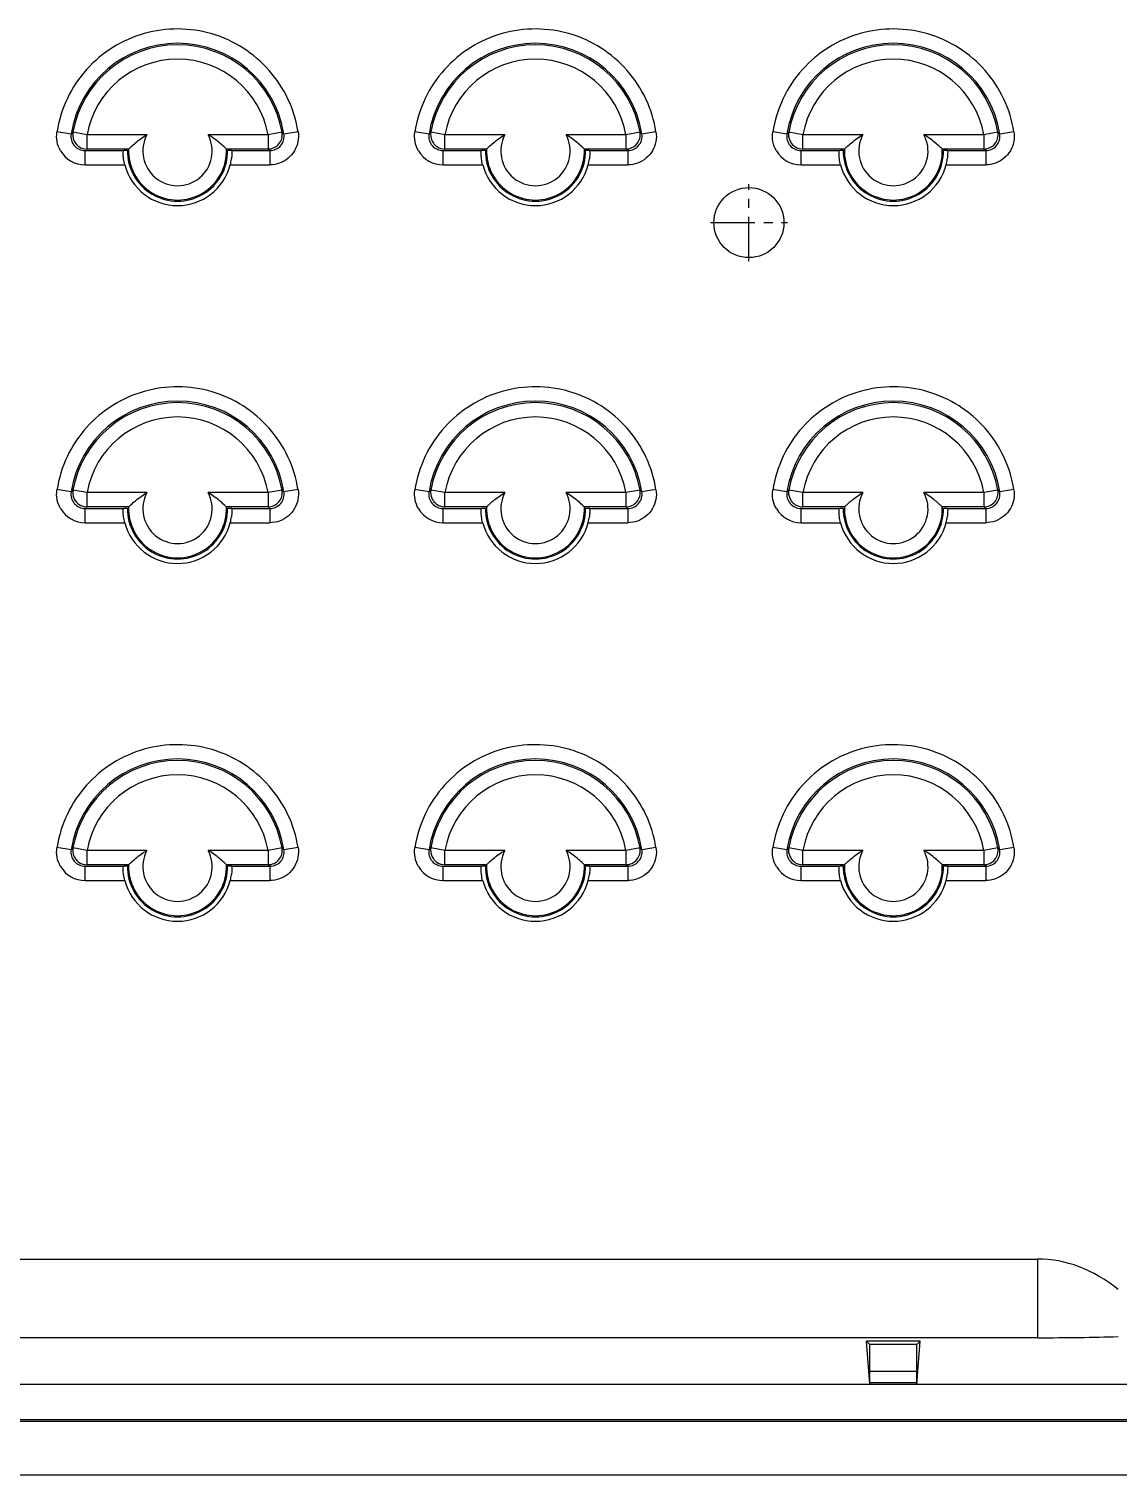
# Model space of a CAD drawing. Header units: millimetres. Extents: x 2151 to 2806, y 681 to 1136.
# Drawn here: x 2661.31 to 2691.74, y 797.6 to 838.01 of the extents above; entities that cross this region are included whole.
import ezdxf

# ---------------------------------------------------------------- set-up
doc = ezdxf.new("R2010")
doc.units = ezdxf.units.MM
doc.linetypes.add('CENTER', pattern=[50.8, 31.75, -6.35, 6.35, -6.35])

msp = doc.modelspace()

# ---------------------------------------------------------------- linework, layer by layer
at = {"color": 7, "linetype": 'Continuous'}
for p, q in [((2662.489, 835.072), (2662.094, 835.136)), ((2662.934, 835.052), (2662.541, 835.123)), ((2664.608, 835.052), (2662.934, 835.052)), ((2662.934, 834.652), (2662.934, 835.052)), ((2667.99, 835.052), (2666.317, 835.052)), ((2668.385, 835.123), (2667.991, 835.052)), ((2667.991, 835.052), (2667.991, 834.652)), ((2668.831, 835.136), (2668.437, 835.072)), ((2672.489, 835.072), (2672.094, 835.136)), ((2672.934, 835.052), (2672.541, 835.123)), ((2674.608, 835.052), (2672.934, 835.052)), ((2672.934, 834.652), (2672.934, 835.052)), ((2677.99, 835.052), (2676.317, 835.052)), ((2678.385, 835.123), (2677.991, 835.052)), ((2677.991, 835.052), (2677.991, 834.652)), ((2678.831, 835.136), (2678.437, 835.072)), ((2682.489, 835.072), (2682.094, 835.136)), ((2682.934, 835.052), (2682.541, 835.123)), ((2684.608, 835.052), (2682.934, 835.052)), ((2682.934, 834.652), (2682.934, 835.052)), ((2687.99, 835.052), (2686.317, 835.052)), ((2688.385, 835.123), (2687.991, 835.052)), ((2687.991, 835.052), (2687.991, 834.652)), ((2688.831, 835.136), (2688.437, 835.072)), ((2662.883, 834.609), (2663.952, 834.609)), ((2662.883, 834.21), (2662.883, 834.609)), ((2664.096, 834.652), (2662.934, 834.652)), ((2663.963, 834.62), (2664.063, 834.62)), ((2667.991, 834.652), (2666.83, 834.652)), ((2666.862, 834.62), (2666.962, 834.62)), ((2666.974, 834.609), (2668.042, 834.609)), ((2668.042, 834.609), (2668.042, 834.21)), ((2672.883, 834.609), (2673.952, 834.609)), ((2672.883, 834.21), (2672.883, 834.609)), ((2674.096, 834.652), (2672.934, 834.652)), ((2673.963, 834.62), (2674.063, 834.62)), ((2677.991, 834.652), (2676.83, 834.652)), ((2676.862, 834.62), (2676.962, 834.62)), ((2676.974, 834.609), (2678.042, 834.609)), ((2678.042, 834.609), (2678.042, 834.21)), ((2682.883, 834.609), (2683.952, 834.609)), ((2682.883, 834.21), (2682.883, 834.609)), ((2684.096, 834.652), (2682.934, 834.652)), ((2683.963, 834.62), (2684.063, 834.62)), ((2687.991, 834.652), (2686.83, 834.652)), ((2686.862, 834.62), (2686.962, 834.62)), ((2686.974, 834.609), (2688.042, 834.609)), ((2688.042, 834.609), (2688.042, 834.21)), ((2662.883, 834.21), (2663.988, 834.21)), ((2666.937, 834.21), (2668.042, 834.21)), ((2672.883, 834.21), (2673.988, 834.21)), ((2676.937, 834.21), (2678.042, 834.21)), ((2682.883, 834.21), (2683.988, 834.21)), ((2686.937, 834.21), (2688.042, 834.21)), ((2662.489, 825.072), (2662.094, 825.136)), ((2662.934, 825.052), (2662.541, 825.123)), ((2664.608, 825.052), (2662.934, 825.052)), ((2662.934, 824.652), (2662.934, 825.052)), ((2667.99, 825.052), (2666.317, 825.052)), ((2668.385, 825.123), (2667.991, 825.052)), ((2667.991, 825.052), (2667.991, 824.652)), ((2668.831, 825.136), (2668.437, 825.072)), ((2672.489, 825.072), (2672.094, 825.136)), ((2672.934, 825.052), (2672.541, 825.123)), ((2674.608, 825.052), (2672.934, 825.052)), ((2672.934, 824.652), (2672.934, 825.052)), ((2677.99, 825.052), (2676.317, 825.052)), ((2678.385, 825.123), (2677.991, 825.052)), ((2677.991, 825.052), (2677.991, 824.652)), ((2678.831, 825.136), (2678.437, 825.072)), ((2682.489, 825.072), (2682.094, 825.136)), ((2682.934, 825.052), (2682.541, 825.123)), ((2684.608, 825.052), (2682.934, 825.052)), ((2682.934, 824.652), (2682.934, 825.052)), ((2687.99, 825.052), (2686.317, 825.052)), ((2688.385, 825.123), (2687.991, 825.052)), ((2687.991, 825.052), (2687.991, 824.652)), ((2688.831, 825.136), (2688.437, 825.072)), ((2662.883, 824.609), (2663.952, 824.609)), ((2662.883, 824.21), (2662.883, 824.609)), ((2664.096, 824.652), (2662.934, 824.652)), ((2663.963, 824.62), (2664.063, 824.62)), ((2667.991, 824.652), (2666.83, 824.652)), ((2666.862, 824.62), (2666.962, 824.62)), ((2666.974, 824.609), (2668.042, 824.609)), ((2668.042, 824.609), (2668.042, 824.21)), ((2672.883, 824.609), (2673.952, 824.609)), ((2672.883, 824.21), (2672.883, 824.609)), ((2674.096, 824.652), (2672.934, 824.652)), ((2673.963, 824.62), (2674.063, 824.62)), ((2677.991, 824.652), (2676.83, 824.652)), ((2676.862, 824.62), (2676.962, 824.62)), ((2676.974, 824.609), (2678.042, 824.609)), ((2678.042, 824.609), (2678.042, 824.21)), ((2682.883, 824.609), (2683.952, 824.609)), ((2682.883, 824.21), (2682.883, 824.609)), ((2684.096, 824.652), (2682.934, 824.652)), ((2683.963, 824.62), (2684.063, 824.62)), ((2687.991, 824.652), (2686.83, 824.652)), ((2686.862, 824.62), (2686.962, 824.62)), ((2686.974, 824.609), (2688.042, 824.609)), ((2688.042, 824.609), (2688.042, 824.21)), ((2662.883, 824.21), (2663.988, 824.21)), ((2666.937, 824.21), (2668.042, 824.21)), ((2672.883, 824.21), (2673.988, 824.21)), ((2676.937, 824.21), (2678.042, 824.21)), ((2682.883, 824.21), (2683.988, 824.21)), ((2686.937, 824.21), (2688.042, 824.21)), ((2662.489, 815.072), (2662.094, 815.136)), ((2668.831, 815.136), (2668.437, 815.072)), ((2672.489, 815.072), (2672.094, 815.136)), ((2678.831, 815.136), (2678.437, 815.072)), ((2682.489, 815.072), (2682.094, 815.136)), ((2688.831, 815.136), (2688.437, 815.072)), ((2662.934, 815.052), (2662.541, 815.123)), ((2664.608, 815.052), (2662.934, 815.052)), ((2662.934, 814.652), (2662.934, 815.052)), ((2667.99, 815.052), (2666.317, 815.052)), ((2668.385, 815.123), (2667.991, 815.052)), ((2667.991, 815.052), (2667.991, 814.652)), ((2672.934, 815.052), (2672.541, 815.123)), ((2674.608, 815.052), (2672.934, 815.052)), ((2672.934, 814.652), (2672.934, 815.052)), ((2677.99, 815.052), (2676.317, 815.052)), ((2678.385, 815.123), (2677.991, 815.052)), ((2677.991, 815.052), (2677.991, 814.652)), ((2682.934, 815.052), (2682.541, 815.123)), ((2684.608, 815.052), (2682.934, 815.052)), ((2682.934, 814.652), (2682.934, 815.052)), ((2687.99, 815.052), (2686.317, 815.052)), ((2688.385, 815.123), (2687.991, 815.052)), ((2687.991, 815.052), (2687.991, 814.652)), ((2662.883, 814.609), (2663.952, 814.609)), ((2662.883, 814.21), (2662.883, 814.609)), ((2664.096, 814.652), (2662.934, 814.652)), ((2663.963, 814.62), (2664.063, 814.62)), ((2667.991, 814.652), (2666.83, 814.652)), ((2666.862, 814.62), (2666.962, 814.62)), ((2666.974, 814.609), (2668.042, 814.609)), ((2668.042, 814.609), (2668.042, 814.21)), ((2672.883, 814.609), (2673.952, 814.609)), ((2672.883, 814.21), (2672.883, 814.609)), ((2674.096, 814.652), (2672.934, 814.652)), ((2673.963, 814.62), (2674.063, 814.62)), ((2677.991, 814.652), (2676.83, 814.652)), ((2676.862, 814.62), (2676.962, 814.62)), ((2676.974, 814.609), (2678.042, 814.609)), ((2678.042, 814.609), (2678.042, 814.21)), ((2682.883, 814.609), (2683.952, 814.609)), ((2682.883, 814.21), (2682.883, 814.609)), ((2684.096, 814.652), (2682.934, 814.652)), ((2683.963, 814.62), (2684.063, 814.62)), ((2687.991, 814.652), (2686.83, 814.652)), ((2686.862, 814.62), (2686.962, 814.62)), ((2686.974, 814.609), (2688.042, 814.609)), ((2688.042, 814.609), (2688.042, 814.21)), ((2662.883, 814.21), (2663.988, 814.21)), ((2666.937, 814.21), (2668.042, 814.21)), ((2672.883, 814.21), (2673.988, 814.21)), ((2676.937, 814.21), (2678.042, 814.21)), ((2682.883, 814.21), (2683.988, 814.21)), ((2686.937, 814.21), (2688.042, 814.21)), ((2644.013, 803.633), (2689.491, 803.633)), ((2689.491, 803.633), (2689.491, 801.435)), ((2689.491, 801.435), (2644.957, 801.435)), ((2686.212, 801.335), (2684.713, 801.338)), ((2684.806, 801.244), (2684.713, 801.338)), ((2684.803, 800.138), (2684.713, 801.338)), ((2684.805, 800.182), (2684.806, 801.244)), ((2686.12, 801.242), (2684.806, 801.244)), ((2686.12, 801.242), (2686.212, 801.335)), ((2686.12, 800.182), (2686.12, 801.242)), ((2686.123, 800.138), (2686.212, 801.335)), ((2684.805, 800.182), (2684.803, 800.138)), ((2684.805, 800.182), (2686.12, 800.182)), ((2684.806, 800.498), (2686.12, 800.498)), ((2686.12, 800.182), (2686.123, 800.138)), ((2644.86, 800.138), (2707.427, 800.138)), ((2707.467, 799.097), (2584.963, 799.097)), ((2707.467, 799.138), (2585.003, 799.138)), ((2707.47, 797.596), (2583.463, 797.596))]:
    msp.add_line(p, q, dxfattribs=at)
at = {"color": 1, "linetype": 'CENTER', "ltscale": 0.039162}
for p, q in [((2681.427, 831.519), (2681.427, 833.673)), ((2680.35, 832.596), (2682.504, 832.596))]:
    msp.add_line(p, q, dxfattribs=at)
at = {"color": 7, "linetype": 'Continuous'}
msp.add_circle((2681.427, 832.596), 0.979, dxfattribs=at)
for centre, radius, start, end in [((2665.463, 834.596), 3.012, 9.1024, 170.8976), ((2665.463, 834.596), 2.969, 10.2257, 169.7742), ((2675.463, 834.596), 3.012, 9.1024, 170.8976), ((2675.463, 834.596), 2.969, 10.2257, 169.7742), ((2685.463, 834.596), 3.012, 9.1024, 170.8976), ((2685.463, 834.596), 2.969, 10.2257, 169.7742), ((2665.463, 834.596), 2.569, 10.2285, 169.7732), ((2675.463, 834.596), 2.569, 10.2285, 169.7732), ((2685.463, 834.596), 2.569, 10.2285, 169.7732), ((2662.882, 835.008), 0.399, 170.8764, 270.1536), ((2667.946, 829.504), 7.797, 133.8922, 134.426), ((2665.463, 834.596), 0.968, 151.8984, 28.1016), ((2667.99, 835.053), 0.4, 270.104, 10.1219), ((2668.043, 835.008), 0.399, 269.8554, 9.2464), ((2663.102, 829.63), 7.621, 45.5706, 46.1167), ((2672.882, 835.008), 0.399, 170.8764, 270.1536), ((2677.946, 829.504), 7.797, 133.8922, 134.426), ((2675.463, 834.596), 0.968, 151.8984, 28.1016), ((2677.99, 835.053), 0.4, 270.104, 10.1219), ((2678.043, 835.008), 0.399, 269.8554, 9.2464), ((2673.102, 829.63), 7.621, 45.5706, 46.1167), ((2682.882, 835.008), 0.399, 170.8764, 270.1536), ((2687.946, 829.504), 7.797, 133.8922, 134.426), ((2685.463, 834.596), 0.968, 151.8984, 28.1016), ((2687.99, 835.053), 0.4, 270.104, 10.1219), ((2688.043, 835.008), 0.399, 269.8554, 9.2464), ((2683.102, 829.63), 7.621, 45.5706, 46.1167), ((2662.884, 835.01), 0.8, 210.5745, 269.9782), ((2665.463, 834.596), 1.4, 178.9995, 1.0005), ((2665.463, 834.596), 1.368, 177.6389, 2.3611), ((2663.995, 831.604), 4.232, 45.2554, 45.4667), ((2663.525, 829.31), 6.963, 49.5552, 50.1022), ((2672.884, 835.01), 0.8, 210.5745, 269.9782), ((2675.463, 834.596), 1.4, 178.9995, 1.0005), ((2675.463, 834.596), 1.368, 177.6389, 2.3611), ((2673.995, 831.604), 4.232, 45.2554, 45.4667), ((2673.525, 829.31), 6.963, 49.5552, 50.1022), ((2682.884, 835.01), 0.8, 210.5745, 269.9782), ((2685.463, 834.596), 1.4, 178.9995, 1.0005), ((2685.463, 834.596), 1.368, 177.6389, 2.3611), ((2683.995, 831.604), 4.232, 45.2554, 45.4667), ((2683.525, 829.31), 6.963, 49.5552, 50.1022), ((2665.463, 834.596), 1.524, 194.6781, 345.3219), ((2665.662, 834.545), 1.319, 345.2528, 352.688), ((2675.463, 834.596), 1.524, 194.6781, 345.3219), ((2675.662, 834.545), 1.319, 345.2528, 352.688), ((2685.463, 834.596), 1.524, 194.6781, 345.3219), ((2685.662, 834.545), 1.319, 345.2528, 352.688), ((2665.463, 824.596), 3.012, 9.1024, 170.8976), ((2665.463, 824.596), 2.969, 10.2257, 169.7742), ((2675.463, 824.596), 3.012, 9.1024, 170.8976), ((2675.463, 824.596), 2.969, 10.2257, 169.7742), ((2685.463, 824.596), 3.012, 9.1024, 170.8976), ((2685.463, 824.596), 2.969, 10.2257, 169.7742), ((2665.463, 824.596), 2.569, 10.2285, 169.7732), ((2675.463, 824.596), 2.569, 10.2285, 169.7732), ((2685.463, 824.596), 2.569, 10.2285, 169.7732), ((2662.882, 825.008), 0.399, 170.8764, 270.1536), ((2667.946, 819.504), 7.797, 133.8922, 134.426), ((2665.463, 824.596), 0.968, 151.8984, 28.1016), ((2667.99, 825.053), 0.4, 270.104, 10.1219), ((2668.043, 825.008), 0.399, 269.8554, 9.2464), ((2663.102, 819.63), 7.621, 45.5706, 46.1167), ((2672.882, 825.008), 0.399, 170.8764, 270.1536), ((2677.946, 819.504), 7.797, 133.8922, 134.426), ((2675.463, 824.596), 0.968, 151.8984, 28.1016), ((2677.99, 825.053), 0.4, 270.104, 10.1219), ((2678.043, 825.008), 0.399, 269.8554, 9.2464), ((2673.102, 819.63), 7.621, 45.5706, 46.1167), ((2682.882, 825.008), 0.399, 170.8764, 270.1536), ((2687.946, 819.504), 7.797, 133.8922, 134.426), ((2685.463, 824.596), 0.968, 151.8984, 28.1016), ((2687.99, 825.053), 0.4, 270.104, 10.1219), ((2688.043, 825.008), 0.399, 269.8554, 9.2464), ((2683.102, 819.63), 7.621, 45.5706, 46.1167), ((2662.884, 825.01), 0.8, 210.5745, 269.9782), ((2665.463, 824.596), 1.4, 178.9995, 1.0005), ((2665.463, 824.596), 1.368, 177.6389, 2.3611), ((2663.995, 821.604), 4.232, 45.2554, 45.4667), ((2663.525, 819.31), 6.963, 49.5552, 50.1022), ((2672.884, 825.01), 0.8, 210.5745, 269.9782), ((2675.463, 824.596), 1.4, 178.9995, 1.0005), ((2675.463, 824.596), 1.368, 177.6389, 2.3611), ((2673.995, 821.604), 4.232, 45.2554, 45.4667), ((2673.525, 819.31), 6.963, 49.5552, 50.1022), ((2682.884, 825.01), 0.8, 210.5745, 269.9782), ((2685.463, 824.596), 1.4, 178.9995, 1.0005), ((2685.463, 824.596), 1.368, 177.6389, 2.3611), ((2683.995, 821.604), 4.232, 45.2554, 45.4667), ((2683.525, 819.31), 6.963, 49.5552, 50.1022), ((2665.463, 824.596), 1.524, 194.6781, 345.3219), ((2665.662, 824.545), 1.319, 345.2528, 352.688), ((2675.463, 824.596), 1.524, 194.6781, 345.3219), ((2675.662, 824.545), 1.319, 345.2528, 352.688), ((2685.463, 824.596), 1.524, 194.6781, 345.3219), ((2685.662, 824.545), 1.319, 345.2528, 352.688), ((2665.463, 814.596), 3.012, 9.1024, 170.8976), ((2665.463, 814.596), 2.969, 10.2257, 169.7742), ((2675.463, 814.596), 3.012, 9.1024, 170.8976), ((2675.463, 814.596), 2.969, 10.2257, 169.7742), ((2685.463, 814.596), 3.012, 9.1024, 170.8976), ((2685.463, 814.596), 2.969, 10.2257, 169.7742), ((2665.463, 814.596), 2.569, 10.2285, 169.7732), ((2675.463, 814.596), 2.569, 10.2285, 169.7732), ((2685.463, 814.596), 2.569, 10.2285, 169.7732), ((2662.882, 815.008), 0.399, 170.8764, 270.1536), ((2667.946, 809.504), 7.797, 133.8922, 134.426), ((2665.463, 814.596), 0.968, 151.8984, 28.1016), ((2667.99, 815.053), 0.4, 270.104, 10.1219), ((2668.043, 815.008), 0.399, 269.8554, 9.2464), ((2663.102, 809.63), 7.621, 45.5706, 46.1167), ((2672.882, 815.008), 0.399, 170.8764, 270.1536), ((2677.946, 809.504), 7.797, 133.8922, 134.426), ((2675.463, 814.596), 0.968, 151.8984, 28.1016), ((2677.99, 815.053), 0.4, 270.104, 10.1219), ((2678.043, 815.008), 0.399, 269.8554, 9.2464), ((2673.102, 809.63), 7.621, 45.5706, 46.1167), ((2682.882, 815.008), 0.399, 170.8764, 270.1536), ((2687.946, 809.504), 7.797, 133.8922, 134.426), ((2685.463, 814.596), 0.968, 151.8984, 28.1016), ((2687.99, 815.053), 0.4, 270.104, 10.1219), ((2688.043, 815.008), 0.399, 269.8554, 9.2464), ((2683.102, 809.63), 7.621, 45.5706, 46.1167), ((2662.884, 815.01), 0.8, 210.5745, 269.9782), ((2665.463, 814.596), 1.4, 178.9995, 1.0005), ((2665.463, 814.596), 1.368, 177.6389, 2.3611), ((2665.662, 814.545), 1.319, 345.2528, 352.688), ((2663.995, 811.604), 4.232, 45.2554, 45.4667), ((2663.525, 809.31), 6.963, 49.5552, 50.1022), ((2672.884, 815.01), 0.8, 210.5745, 269.9782), ((2675.463, 814.596), 1.4, 178.9995, 1.0005), ((2675.463, 814.596), 1.368, 177.6389, 2.3611), ((2675.662, 814.545), 1.319, 345.2528, 352.688), ((2673.995, 811.604), 4.232, 45.2554, 45.4667), ((2673.525, 809.31), 6.963, 49.5552, 50.1022), ((2682.884, 815.01), 0.8, 210.5745, 269.9782), ((2685.463, 814.596), 1.4, 178.9995, 1.0005), ((2685.463, 814.596), 1.368, 177.6389, 2.3611), ((2685.662, 814.545), 1.319, 345.2528, 352.688), ((2683.995, 811.604), 4.232, 45.2554, 45.4667), ((2683.525, 809.31), 6.963, 49.5552, 50.1022), ((2665.463, 814.596), 1.524, 194.6781, 345.3219), ((2675.463, 814.596), 1.524, 194.6781, 345.3219), ((2685.463, 814.596), 1.524, 194.6781, 345.3219)]:
    msp.add_arc(centre, radius, start, end, dxfattribs=at)
for centre, major_axis, ratio, start_param, end_param in [((2689.491, 797.269), (0, 6.364), 0.707107, -0.523599, 0), ((2689.491, 801.665), (4.5, 0), 0.051172, -1.570796, -1.047198)]:
    msp.add_ellipse(centre, major_axis=major_axis, ratio=ratio, start_param=start_param, end_param=end_param, dxfattribs=at)
for points, start_tangent, end_tangent in [([(2668.831, 835.133), (2668.549, 836.05), (2668.024, 836.85), (2667.297, 837.472), (2666.426, 837.869), (2665.479, 838.007), (2664.531, 837.878), (2663.656, 837.49), (2662.924, 836.875), (2662.385, 836.069), (2662.094, 835.121)], (-0.1582, 0.987407), (-0.1582, -0.987407)), ([(2678.831, 835.133), (2678.549, 836.05), (2678.024, 836.85), (2677.297, 837.472), (2676.426, 837.869), (2675.479, 838.007), (2674.531, 837.878), (2673.656, 837.49), (2672.924, 836.875), (2672.385, 836.069), (2672.094, 835.121)], (-0.1582, 0.987407), (-0.1582, -0.987407)), ([(2688.831, 835.133), (2688.549, 836.05), (2688.024, 836.85), (2687.297, 837.472), (2686.426, 837.869), (2685.479, 838.007), (2684.531, 837.878), (2683.656, 837.49), (2682.924, 836.875), (2682.385, 836.069), (2682.094, 835.121)], (-0.1582, 0.987407), (-0.1582, -0.987407)), ([(2662.195, 834.603), (2662.098, 834.86), (2662.094, 835.121)], (-0.508458, 0.861087), (0.158023, 0.987435)), ([(2662.541, 835.123), (2662.567, 834.895), (2662.628, 834.796)], (-0.179302, -0.983794), (0.641293, -0.767296)), ([(2664.096, 834.652), (2664.161, 834.713), (2664.29, 834.826), (2664.446, 834.945), (2664.608, 835.052)], (0.721525, 0.692388), (0.857623, 0.514278)), ([(2666.83, 834.652), (2666.764, 834.713), (2666.635, 834.826), (2666.479, 834.945), (2666.317, 835.052)], (-0.721525, 0.692388), (-0.857623, 0.514278)), ([(2668.831, 835.133), (2668.827, 834.86), (2668.731, 834.603), (2668.551, 834.393), (2668.313, 834.257), (2668.042, 834.21)], (0.158024, -0.987435), (-1, -0.000075)), ([(2672.195, 834.603), (2672.098, 834.86), (2672.094, 835.121)], (-0.508458, 0.861087), (0.158023, 0.987435)), ([(2672.541, 835.123), (2672.567, 834.895), (2672.628, 834.796)], (-0.179302, -0.983794), (0.641293, -0.767296)), ([(2674.096, 834.652), (2674.161, 834.713), (2674.29, 834.826), (2674.446, 834.945), (2674.608, 835.052)], (0.721525, 0.692388), (0.857623, 0.514278)), ([(2676.83, 834.652), (2676.764, 834.713), (2676.635, 834.826), (2676.479, 834.945), (2676.317, 835.052)], (-0.721525, 0.692388), (-0.857623, 0.514278)), ([(2678.831, 835.133), (2678.827, 834.86), (2678.731, 834.603), (2678.551, 834.393), (2678.313, 834.257), (2678.042, 834.21)], (0.158024, -0.987435), (-1, -0.000075)), ([(2682.195, 834.603), (2682.098, 834.86), (2682.094, 835.121)], (-0.508458, 0.861087), (0.158023, 0.987435)), ([(2682.541, 835.123), (2682.567, 834.895), (2682.628, 834.796)], (-0.179302, -0.983794), (0.641293, -0.767296)), ([(2684.096, 834.652), (2684.161, 834.713), (2684.29, 834.826), (2684.446, 834.945), (2684.608, 835.052)], (0.721525, 0.692388), (0.857623, 0.514278)), ([(2686.83, 834.652), (2686.764, 834.713), (2686.635, 834.826), (2686.479, 834.945), (2686.317, 835.052)], (-0.721525, 0.692388), (-0.857623, 0.514278)), ([(2688.831, 835.133), (2688.827, 834.86), (2688.731, 834.603), (2688.551, 834.393), (2688.313, 834.257), (2688.042, 834.21)], (0.158024, -0.987435), (-1, -0.000075)), ([(2662.628, 834.796), (2662.714, 834.719), (2662.934, 834.652)], (0.641293, -0.767296), (0.999989, -0.004602)), ([(2663.988, 834.21), (2663.955, 834.377), (2663.945, 834.515), (2663.949, 834.596)], (-0.253388, 0.967365), (0.12877, 0.991674)), ([(2663.949, 834.596), (2663.952, 834.609)], (0.12877, 0.991674), (0.710254, 0.703945)), ([(2666.977, 834.596), (2666.98, 834.515), (2666.97, 834.377)], (0.12877, -0.991674), (-0.125954, -0.992036)), ([(2672.628, 834.796), (2672.714, 834.719), (2672.934, 834.652)], (0.641293, -0.767296), (0.999989, -0.004602)), ([(2673.988, 834.21), (2673.955, 834.377), (2673.945, 834.515), (2673.949, 834.596)], (-0.253388, 0.967365), (0.12877, 0.991674)), ([(2673.949, 834.596), (2673.952, 834.609)], (0.12877, 0.991674), (0.710254, 0.703945)), ([(2676.977, 834.596), (2676.98, 834.515), (2676.97, 834.377)], (0.12877, -0.991674), (-0.125954, -0.992036)), ([(2682.628, 834.796), (2682.714, 834.719), (2682.934, 834.652)], (0.641293, -0.767296), (0.999989, -0.004602)), ([(2683.988, 834.21), (2683.955, 834.377), (2683.945, 834.515), (2683.949, 834.596)], (-0.253388, 0.967365), (0.12877, 0.991674)), ([(2683.949, 834.596), (2683.952, 834.609)], (0.12877, 0.991674), (0.710254, 0.703945)), ([(2686.977, 834.596), (2686.98, 834.515), (2686.97, 834.377)], (0.12877, -0.991674), (-0.125954, -0.992036)), ([(2668.831, 825.133), (2668.549, 826.05), (2668.024, 826.85), (2667.297, 827.472), (2666.426, 827.869), (2665.479, 828.007), (2664.531, 827.878), (2663.656, 827.49), (2662.924, 826.875), (2662.385, 826.069), (2662.094, 825.121)], (-0.1582, 0.987407), (-0.1582, -0.987407)), ([(2678.831, 825.133), (2678.549, 826.05), (2678.024, 826.85), (2677.297, 827.472), (2676.426, 827.869), (2675.479, 828.007), (2674.531, 827.878), (2673.656, 827.49), (2672.924, 826.875), (2672.385, 826.069), (2672.094, 825.121)], (-0.1582, 0.987407), (-0.1582, -0.987407)), ([(2688.831, 825.133), (2688.549, 826.05), (2688.024, 826.85), (2687.297, 827.472), (2686.426, 827.869), (2685.479, 828.007), (2684.531, 827.878), (2683.656, 827.49), (2682.924, 826.875), (2682.385, 826.069), (2682.094, 825.121)], (-0.1582, 0.987407), (-0.1582, -0.987407)), ([(2662.195, 824.603), (2662.098, 824.86), (2662.094, 825.121)], (-0.508458, 0.861087), (0.158023, 0.987435)), ([(2662.541, 825.123), (2662.567, 824.895), (2662.628, 824.796)], (-0.179302, -0.983794), (0.641293, -0.767296)), ([(2664.096, 824.652), (2664.161, 824.713), (2664.29, 824.826), (2664.446, 824.945), (2664.608, 825.052)], (0.721525, 0.692388), (0.857623, 0.514278)), ([(2666.83, 824.652), (2666.764, 824.713), (2666.635, 824.826), (2666.479, 824.945), (2666.317, 825.052)], (-0.721525, 0.692388), (-0.857623, 0.514278)), ([(2668.831, 825.133), (2668.827, 824.86), (2668.731, 824.603), (2668.551, 824.393), (2668.313, 824.257), (2668.042, 824.21)], (0.158024, -0.987435), (-1, -0.000075)), ([(2672.195, 824.603), (2672.098, 824.86), (2672.094, 825.121)], (-0.508458, 0.861087), (0.158023, 0.987435)), ([(2672.541, 825.123), (2672.567, 824.895), (2672.628, 824.796)], (-0.179302, -0.983794), (0.641293, -0.767296)), ([(2674.096, 824.652), (2674.161, 824.713), (2674.29, 824.826), (2674.446, 824.945), (2674.608, 825.052)], (0.721525, 0.692388), (0.857623, 0.514278)), ([(2676.83, 824.652), (2676.764, 824.713), (2676.635, 824.826), (2676.479, 824.945), (2676.317, 825.052)], (-0.721525, 0.692388), (-0.857623, 0.514278)), ([(2678.831, 825.133), (2678.827, 824.86), (2678.731, 824.603), (2678.551, 824.393), (2678.313, 824.257), (2678.042, 824.21)], (0.158024, -0.987435), (-1, -0.000075)), ([(2682.195, 824.603), (2682.098, 824.86), (2682.094, 825.121)], (-0.508458, 0.861087), (0.158023, 0.987435)), ([(2682.541, 825.123), (2682.567, 824.895), (2682.628, 824.796)], (-0.179302, -0.983794), (0.641293, -0.767296)), ([(2684.096, 824.652), (2684.161, 824.713), (2684.29, 824.826), (2684.446, 824.945), (2684.608, 825.052)], (0.721525, 0.692388), (0.857623, 0.514278)), ([(2686.83, 824.652), (2686.764, 824.713), (2686.635, 824.826), (2686.479, 824.945), (2686.317, 825.052)], (-0.721525, 0.692388), (-0.857623, 0.514278)), ([(2688.831, 825.133), (2688.827, 824.86), (2688.731, 824.603), (2688.551, 824.393), (2688.313, 824.257), (2688.042, 824.21)], (0.158024, -0.987435), (-1, -0.000075)), ([(2662.628, 824.796), (2662.714, 824.719), (2662.934, 824.652)], (0.641293, -0.767296), (0.999989, -0.004602)), ([(2663.988, 824.21), (2663.955, 824.377), (2663.945, 824.515), (2663.949, 824.596)], (-0.253388, 0.967365), (0.12877, 0.991674)), ([(2663.949, 824.596), (2663.952, 824.609)], (0.12877, 0.991674), (0.710254, 0.703945)), ([(2666.977, 824.596), (2666.98, 824.515), (2666.97, 824.377)], (0.12877, -0.991674), (-0.125954, -0.992036)), ([(2672.628, 824.796), (2672.714, 824.719), (2672.934, 824.652)], (0.641293, -0.767296), (0.999989, -0.004602)), ([(2673.988, 824.21), (2673.955, 824.377), (2673.945, 824.515), (2673.949, 824.596)], (-0.253388, 0.967365), (0.12877, 0.991674)), ([(2673.949, 824.596), (2673.952, 824.609)], (0.12877, 0.991674), (0.710254, 0.703945)), ([(2676.977, 824.596), (2676.98, 824.515), (2676.97, 824.377)], (0.12877, -0.991674), (-0.125954, -0.992036)), ([(2682.628, 824.796), (2682.714, 824.719), (2682.934, 824.652)], (0.641293, -0.767296), (0.999989, -0.004602)), ([(2683.988, 824.21), (2683.955, 824.377), (2683.945, 824.515), (2683.949, 824.596)], (-0.253388, 0.967365), (0.12877, 0.991674)), ([(2683.949, 824.596), (2683.952, 824.609)], (0.12877, 0.991674), (0.710254, 0.703945)), ([(2686.977, 824.596), (2686.98, 824.515), (2686.97, 824.377)], (0.12877, -0.991674), (-0.125954, -0.992036)), ([(2668.831, 815.133), (2668.549, 816.05), (2668.024, 816.85), (2667.297, 817.472), (2666.426, 817.869), (2665.479, 818.007), (2664.531, 817.878), (2663.656, 817.49), (2662.924, 816.875), (2662.385, 816.069), (2662.094, 815.121)], (-0.1582, 0.987407), (-0.1582, -0.987407)), ([(2678.831, 815.133), (2678.549, 816.05), (2678.024, 816.85), (2677.297, 817.472), (2676.426, 817.869), (2675.479, 818.007), (2674.531, 817.878), (2673.656, 817.49), (2672.924, 816.875), (2672.385, 816.069), (2672.094, 815.121)], (-0.1582, 0.987407), (-0.1582, -0.987407)), ([(2688.831, 815.133), (2688.549, 816.05), (2688.024, 816.85), (2687.297, 817.472), (2686.426, 817.869), (2685.479, 818.007), (2684.531, 817.878), (2683.656, 817.49), (2682.924, 816.875), (2682.385, 816.069), (2682.094, 815.121)], (-0.1582, 0.987407), (-0.1582, -0.987407)), ([(2662.195, 814.603), (2662.098, 814.86), (2662.094, 815.121)], (-0.508458, 0.861087), (0.158023, 0.987435)), ([(2662.541, 815.123), (2662.567, 814.895), (2662.628, 814.796)], (-0.179302, -0.983794), (0.641293, -0.767296)), ([(2662.628, 814.796), (2662.714, 814.719), (2662.934, 814.652)], (0.641293, -0.767296), (0.999989, -0.004602)), ([(2664.096, 814.652), (2664.161, 814.713), (2664.29, 814.826), (2664.446, 814.945), (2664.608, 815.052)], (0.721525, 0.692388), (0.857623, 0.514278)), ([(2666.83, 814.652), (2666.764, 814.713), (2666.635, 814.826), (2666.479, 814.945), (2666.317, 815.052)], (-0.721525, 0.692388), (-0.857623, 0.514278)), ([(2668.831, 815.133), (2668.827, 814.86), (2668.731, 814.603), (2668.551, 814.393), (2668.313, 814.257), (2668.042, 814.21)], (0.158024, -0.987435), (-1, -0.000075)), ([(2672.195, 814.603), (2672.098, 814.86), (2672.094, 815.121)], (-0.508458, 0.861087), (0.158023, 0.987435)), ([(2672.541, 815.123), (2672.567, 814.895), (2672.628, 814.796)], (-0.179302, -0.983794), (0.641293, -0.767296)), ([(2672.628, 814.796), (2672.714, 814.719), (2672.934, 814.652)], (0.641293, -0.767296), (0.999989, -0.004602)), ([(2674.096, 814.652), (2674.161, 814.713), (2674.29, 814.826), (2674.446, 814.945), (2674.608, 815.052)], (0.721525, 0.692388), (0.857623, 0.514278)), ([(2676.83, 814.652), (2676.764, 814.713), (2676.635, 814.826), (2676.479, 814.945), (2676.317, 815.052)], (-0.721525, 0.692388), (-0.857623, 0.514278)), ([(2678.831, 815.133), (2678.827, 814.86), (2678.731, 814.603), (2678.551, 814.393), (2678.313, 814.257), (2678.042, 814.21)], (0.158024, -0.987435), (-1, -0.000075)), ([(2682.195, 814.603), (2682.098, 814.86), (2682.094, 815.121)], (-0.508458, 0.861087), (0.158023, 0.987435)), ([(2682.541, 815.123), (2682.567, 814.895), (2682.628, 814.796)], (-0.179302, -0.983794), (0.641293, -0.767296)), ([(2682.628, 814.796), (2682.714, 814.719), (2682.934, 814.652)], (0.641293, -0.767296), (0.999989, -0.004602)), ([(2684.096, 814.652), (2684.161, 814.713), (2684.29, 814.826), (2684.446, 814.945), (2684.608, 815.052)], (0.721525, 0.692388), (0.857623, 0.514278)), ([(2686.83, 814.652), (2686.764, 814.713), (2686.635, 814.826), (2686.479, 814.945), (2686.317, 815.052)], (-0.721525, 0.692388), (-0.857623, 0.514278)), ([(2688.831, 815.133), (2688.827, 814.86), (2688.731, 814.603), (2688.551, 814.393), (2688.313, 814.257), (2688.042, 814.21)], (0.158024, -0.987435), (-1, -0.000075)), ([(2663.988, 814.21), (2663.955, 814.377), (2663.945, 814.515), (2663.949, 814.596)], (-0.253388, 0.967365), (0.12877, 0.991674)), ([(2663.949, 814.596), (2663.952, 814.609)], (0.12877, 0.991674), (0.710254, 0.703945)), ([(2666.977, 814.596), (2666.98, 814.515), (2666.97, 814.377)], (0.12877, -0.991674), (-0.125954, -0.992036)), ([(2673.988, 814.21), (2673.955, 814.377), (2673.945, 814.515), (2673.949, 814.596)], (-0.253388, 0.967365), (0.12877, 0.991674)), ([(2673.949, 814.596), (2673.952, 814.609)], (0.12877, 0.991674), (0.710254, 0.703945)), ([(2676.977, 814.596), (2676.98, 814.515), (2676.97, 814.377)], (0.12877, -0.991674), (-0.125954, -0.992036)), ([(2683.988, 814.21), (2683.955, 814.377), (2683.945, 814.515), (2683.949, 814.596)], (-0.253388, 0.967365), (0.12877, 0.991674)), ([(2683.949, 814.596), (2683.952, 814.609)], (0.12877, 0.991674), (0.710254, 0.703945)), ([(2686.977, 814.596), (2686.98, 814.515), (2686.97, 814.377)], (0.12877, -0.991674), (-0.125954, -0.992036))]:
    msp.add_spline(points, degree=3, dxfattribs=dict(at, start_tangent=start_tangent, end_tangent=end_tangent))

doc.saveas('drawing.dxf')
